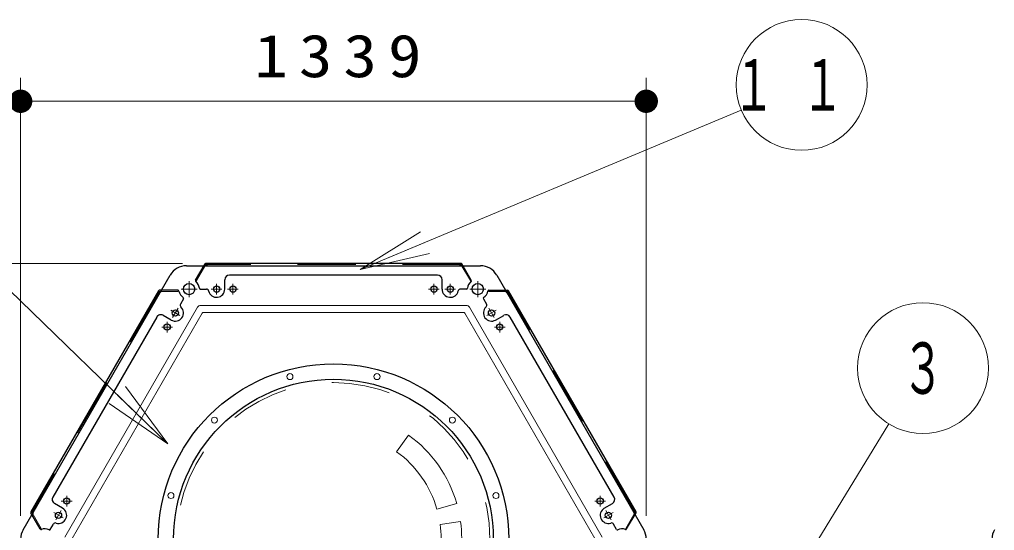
# Model space of a CAD drawing. Units: millimetres on the paper, scale 1:50. Extents: x -385 to 420, y 0 to 267.
# Drawn here: x -343.37 to -301.65, y 78.91 to 100.78 of the extents above; entities that cross this region are included whole.
import ezdxf
from ezdxf.enums import TextEntityAlignment as Align

# ---------------------------------------------------------------- set-up
doc = ezdxf.new("R2010")
doc.units = ezdxf.units.MM
doc.linetypes.add('USER1', pattern=[4.5, 2.5, -2])
doc.linetypes.add('USER2', pattern=[6, 3, -1, 1, -1])
doc.layers.add('1_50', color=7, linetype='Continuous', lineweight=25)
doc.styles.add('ＭＳ ゴシック', font='')
doc.styles.get('ＭＳ ゴシック').set_extended_font_data('MS Gothic')

# ---------------------------------------------------------------- blocks, each defined once
blk = doc.blocks.new('filled_dot')
at = {"color": 0, "linetype": 'Continuous', "lineweight": -2, "const_width": 1.25}
blk.add_lwpolyline([(-0.625, 0, 1), (0.625, 0, 1)], format="xyb", close=True, dxfattribs=at)

msp = doc.modelspace()

# ---------------------------------------------------------------- linework, layer by layer
at = {"layer": '1_50', "lineweight": 13}
for p, q in [((-343.322, 79.538), (-343.322, 98.278)), ((-316.549, 79.538), (-316.549, 98.278)), ((-343.322, 97.278), (-316.549, 97.278)), ((-328.786, 90.071), (-312.482, 96.896)), ((-337.03, 82.614), (-347.496, 92.77)), ((-328.786, 90.071), (-326.212, 91.69)), ((-328.786, 90.071), (-326.019, 91.229)), ((-325.826, 90.768), (-328.786, 90.071)), ((-336.397, 90.338), (-372.65, 90.338)), ((-337.03, 82.614), (-339.183, 84.703)), ((-338.834, 85.062), (-337.03, 82.614)), ((-337.03, 82.614), (-339.531, 84.344)), ((-311.162, 75.298), (-306.167, 83.467))]:
    msp.add_line(p, q, dxfattribs=at)
at = {"layer": '1_50', "color": 131}
for p, q in [((-336.229, 90.238), (-323.643, 90.238)), ((-343.215, 78.938), (-336.922, 89.838)), ((-322.95, 89.838), (-316.657, 78.938))]:
    msp.add_line(p, q, dxfattribs=at)
at = {"layer": '1_50', "color": 190}
for p, q in [((-335.834, 89.621), (-335.432, 90.318)), ((-335.394, 90.232), (-335.459, 90.232)), ((-324.474, 90.338), (-335.397, 90.338)), ((-335.334, 90.292), (-335.334, 90.338)), ((-324.537, 90.292), (-324.537, 90.338)), ((-324.477, 90.232), (-324.413, 90.232)), ((-324.037, 89.621), (-324.439, 90.318)), ((-325.486, 89.838), (-334.386, 89.838)), ((-334.586, 89.238), (-334.586, 89.638)), ((-325.286, 89.238), (-325.286, 89.638)), ((-337.424, 89.168), (-342.886, 79.708)), ((-337.416, 89.09), (-337.456, 89.113)), ((-336.585, 89.188), (-337.389, 89.188)), ((-337.334, 89.112), (-337.301, 89.168)), ((-335.635, 89.238), (-335.374, 89.238)), ((-324.236, 89.238), (-324.497, 89.238)), ((-323.286, 89.188), (-322.482, 89.188)), ((-322.537, 89.112), (-322.57, 89.168)), ((-322.456, 89.09), (-322.416, 89.113)), ((-316.986, 79.708), (-322.447, 89.168)), ((-336.352, 88.824), (-336.483, 88.598)), ((-323.519, 88.824), (-323.389, 88.598)), ((-337.497, 88.042), (-341.947, 80.334)), ((-336.877, 87.915), (-337.224, 88.115)), ((-322.994, 87.915), (-322.648, 88.115)), ((-317.925, 80.334), (-322.375, 88.042)), ((-342.814, 79.74), (-342.854, 79.763)), ((-341.527, 79.861), (-341.874, 80.061)), ((-318.344, 79.861), (-317.998, 80.061)), ((-317.057, 79.74), (-317.017, 79.763)), ((-342.483, 78.971), (-342.886, 79.668)), ((-342.792, 79.658), (-342.824, 79.602)), ((-317.388, 78.971), (-316.986, 79.668)), ((-317.079, 79.658), (-317.047, 79.602)), ((-342.052, 78.952), (-341.921, 79.178)), ((-317.819, 78.952), (-317.95, 79.178))]:
    msp.add_line(p, q, dxfattribs=at)
at = {"layer": '1_50', "color": 190, "linetype": 'USER1', "lineweight": 13}
for p, q in [((-335.794, 89.599), (-335.394, 90.292)), ((-324.477, 90.292), (-335.394, 90.292)), ((-324.077, 89.599), (-324.477, 90.292)), ((-335.794, 89.599), (-335.834, 89.622)), ((-324.077, 89.599), (-324.038, 89.622)), ((-337.386, 89.142), (-342.844, 79.688)), ((-336.586, 89.142), (-337.386, 89.142)), ((-336.586, 89.142), (-336.586, 89.188)), ((-323.286, 89.142), (-323.286, 89.188)), ((-323.286, 89.142), (-322.486, 89.142)), ((-317.027, 79.688), (-322.486, 89.142)), ((-342.444, 78.995), (-342.844, 79.688)), ((-317.427, 78.995), (-317.027, 79.688)), ((-342.444, 78.995), (-342.484, 78.972)), ((-317.427, 78.995), (-317.387, 78.972))]:
    msp.add_line(p, q, dxfattribs=at)
at = {"layer": '1_50', "linetype": 'USER2', "lineweight": 13}
for p, q in [((-336.113, 89.578), (-336.113, 88.898)), ((-323.758, 89.578), (-323.758, 88.898)), ((-335.773, 89.238), (-336.453, 89.238)), ((-323.418, 89.238), (-324.098, 89.238))]:
    msp.add_line(p, q, dxfattribs=at)
at = {"layer": '1_50', "color": 2, "linetype": 'USER2', "lineweight": 13}
for p, q in [((-334.936, 89.468), (-334.936, 89.008)), ((-334.236, 89.468), (-334.236, 89.008)), ((-325.636, 89.468), (-325.636, 89.008)), ((-324.936, 89.468), (-324.936, 89.008)), ((-335.166, 89.238), (-334.706, 89.238)), ((-334.006, 89.238), (-334.466, 89.238)), ((-325.406, 89.238), (-325.866, 89.238)), ((-325.166, 89.238), (-324.706, 89.238)), ((-336.901, 88.333), (-336.503, 88.103)), ((-336.817, 88.019), (-336.587, 88.417)), ((-322.97, 88.333), (-323.368, 88.103)), ((-323.284, 88.417), (-323.054, 88.019)), ((-337.052, 87.842), (-337.052, 87.382)), ((-322.819, 87.842), (-322.819, 87.382)), ((-336.822, 87.612), (-337.282, 87.612)), ((-323.049, 87.612), (-322.589, 87.612)), ((-341.122, 80.164), (-341.582, 80.164)), ((-341.352, 80.394), (-341.352, 79.934)), ((-318.749, 80.164), (-318.289, 80.164)), ((-318.519, 80.394), (-318.519, 79.934)), ((-341.817, 79.359), (-341.587, 79.757)), ((-318.284, 79.757), (-318.054, 79.359)), ((-341.901, 79.673), (-341.503, 79.443)), ((-317.97, 79.673), (-318.368, 79.443))]:
    msp.add_line(p, q, dxfattribs=at)
at = {"layer": '1_50', "color": 131, "lineweight": 13}
for p, q in [((-341.436, 78.618), (-335.755, 88.458)), ((-335.617, 88.538), (-324.255, 88.538)), ((-324.116, 88.458), (-318.435, 78.618)), ((-341.119, 78.568), (-335.553, 88.208)), ((-335.501, 88.238), (-324.37, 88.238)), ((-324.318, 88.208), (-318.752, 78.568))]:
    msp.add_line(p, q, dxfattribs=at)
at = {"layer": '1_50', "color": 4, "lineweight": 13}
for p, q in [((-327.231, 82.276), (-326.717, 82.987)), ((-325.505, 79.822), (-324.662, 80.066)), ((-325.365, 79.165), (-324.496, 79.284))]:
    msp.add_line(p, q, dxfattribs=at)
at = {"layer": '1_50', "lineweight": 13}
for centre in [(-309.9, 97.978), (-304.707, 85.856)]:
    msp.add_circle(centre, 2.8, dxfattribs=at)
at = {"layer": '1_50', "color": 131}
for centre in [(-336.113, 89.238), (-323.758, 89.238)]:
    msp.add_circle(centre, 0.24, dxfattribs=at)
at = {"layer": '1_50', "color": 2}
for centre in [(-334.936, 89.238), (-334.236, 89.238), (-325.636, 89.238), (-324.936, 89.238), (-336.702, 88.218), (-323.169, 88.218), (-337.052, 87.612), (-322.819, 87.612), (-341.352, 80.164), (-318.519, 80.164), (-341.702, 79.558), (-318.169, 79.558)]:
    msp.add_circle(centre, 0.135, dxfattribs=at)
at = {"layer": '1_50', "color": 4}
for radius in [7.5, 6.84]:
    msp.add_circle((-329.936, 78.538), radius, dxfattribs=at)
at = {"layer": '1_50', "color": 140, "lineweight": 13}
for centre in [(-331.799, 85.493), (-328.072, 85.493), (-336.89, 80.402)]:
    msp.add_circle(centre, 0.13, dxfattribs=at)
at = {"layer": '1_50', "color": 4, "linetype": 'USER1', "lineweight": 13}
msp.add_circle((-329.936, 78.538), 6.7, dxfattribs=at)
at = {"layer": '1_50', "color": 4, "lineweight": 13}
for centre in [(-335.027, 83.629), (-324.844, 83.629), (-322.981, 80.402)]:
    msp.add_circle(centre, 0.13, dxfattribs=at)
at = {"layer": '1_50', "color": 131}
for centre, start, end in [((-336.229, 89.438), 90, 150), ((-323.643, 89.438), 30, 90), ((-342.522, 78.538), 150, 210), ((-317.349, 78.538), 330, 30), ((-300.953, 78.538), 150, 210)]:
    msp.add_arc(centre, 0.8, start, end, dxfattribs=at)
at = {"layer": '1_50', "color": 190}
for centre, radius, start, end in [((-335.459, 90.192), 0.04, 90, 150), ((-335.397, 90.298), 0.04, 90, 150), ((-335.394, 90.292), 0.06, 270, 0), ((-324.477, 90.292), 0.06, 180, 270), ((-324.474, 90.298), 0.04, 30, 90), ((-324.413, 90.192), 0.04, 30, 90), ((-334.386, 89.638), 0.2, 90, 180), ((-325.486, 89.638), 0.2, 0, 90), ((-335.8, 89.601), 0.04, 150, 229.1931), ((-336.113, 89.238), 0.44, 4.7802, 49.1931), ((-323.758, 89.238), 0.44, 130.8069, 175.2198), ((-324.072, 89.601), 0.04, 310.8069, 30), ((-337.389, 89.148), 0.04, 90, 150), ((-337.386, 89.142), 0.06, 240, 330), ((-337.267, 89.148), 0.04, 90, 150), ((-336.585, 89.148), 0.04, 10.8069, 90), ((-336.113, 89.238), 0.44, 190.8069, 235.2198), ((-336.387, 88.844), 0.04, 330, 55.2198), ((-335.635, 89.278), 0.04, 184.7802, 270), ((-335.374, 89.138), 0.1, 12.8396, 90), ((-334.936, 89.238), 0.35, 192.8396, 0), ((-324.936, 89.238), 0.35, 180, 347.1604), ((-324.497, 89.138), 0.1, 90, 167.1604), ((-324.236, 89.278), 0.04, 270, 355.2198), ((-323.484, 88.844), 0.04, 124.7802, 210), ((-323.758, 89.238), 0.44, 304.7802, 349.1931), ((-323.286, 89.148), 0.04, 90, 169.1931), ((-322.604, 89.148), 0.04, 30, 90), ((-322.486, 89.142), 0.06, 210, 300), ((-322.482, 89.148), 0.04, 30, 90), ((-336.702, 88.218), 0.35, 240, 47.1604), ((-336.396, 88.548), 0.1, 150, 227.1604), ((-323.169, 88.218), 0.35, 132.8396, 300), ((-323.475, 88.548), 0.1, 312.8396, 30), ((-337.324, 87.942), 0.2, 60, 150), ((-322.548, 87.942), 0.2, 30, 120), ((-341.774, 80.234), 0.2, 150, 240), ((-318.098, 80.234), 0.2, 300, 30), ((-342.851, 79.688), 0.04, 150, 210), ((-342.844, 79.688), 0.06, 330, 60), ((-341.702, 79.558), 0.35, 252.8396, 60), ((-318.169, 79.558), 0.35, 120, 287.1604), ((-317.027, 79.688), 0.06, 120, 210), ((-317.02, 79.688), 0.04, 330, 30), ((-342.79, 79.582), 0.04, 150, 210), ((-317.082, 79.582), 0.04, 330, 30), ((-342.449, 78.991), 0.04, 210, 289.1931), ((-342.291, 78.538), 0.44, 64.7802, 109.1931), ((-342.086, 78.972), 0.04, 244.7802, 330), ((-341.835, 79.128), 0.1, 72.8396, 150), ((-318.036, 79.128), 0.1, 30, 107.1604), ((-317.785, 78.972), 0.04, 210, 295.2198), ((-317.58, 78.538), 0.44, 70.8069, 115.2198), ((-317.423, 78.991), 0.04, 250.8069, 330)]:
    msp.add_arc(centre, radius, start, end, dxfattribs=at)
at = {"layer": '1_50', "color": 131, "lineweight": 13}
for centre, radius, start, end in [((-335.617, 88.378), 0.16, 90, 150), ((-324.255, 88.378), 0.16, 30, 90), ((-335.501, 88.178), 0.06, 90, 150), ((-324.37, 88.178), 0.06, 30, 90)]:
    msp.add_arc(centre, radius, start, end, dxfattribs=at)
at = {"layer": '1_50', "color": 4, "lineweight": 13}
for radius, start, end in [(5.491, 16.1598, 54.112), (4.613, 16.1598, 54.112), (5.491, 352.9365, 7.8078), (4.613, 352.9365, 7.8078)]:
    msp.add_arc((-329.936, 78.538), radius, start, end, dxfattribs=at)

# ---------------------------------------------------------------- block references
at = {"layer": '1_50', "lineweight": 13, "xscale": 0.4, "yscale": 0.4}
msp.add_blockref('filled_dot', (-343.322, 97.278), dxfattribs=at)
at = {"layer": '1_50', "lineweight": 13, "xscale": 0.4, "yscale": 0.4, "rotation": 180}
msp.add_blockref('filled_dot', (-316.549, 97.278), dxfattribs=at)

# ---------------------------------------------------------------- texts
at = {"layer": '1_50', "style": 'ＭＳ ゴシック', "width": 0.6}
msp.add_text('３', height=2.199, dxfattribs=at).set_placement((-304.707, 85.856), align=Align.MIDDLE_CENTER)
at = {"layer": '1_50', "style": 'ＭＳ ゴシック'}
for s, insert, char_height, attachment_point in [('\\T1.33;\\W1.15;1339', (-329.508, 98.278), 1.833, 8), ('\\T1.64;\\W0.6;１１', (-309.9, 97.978), 2.199, 5)]:
    msp.add_mtext(s, dxfattribs=dict(at, insert=insert, char_height=char_height, attachment_point=attachment_point))

doc.saveas('drawing.dxf')
